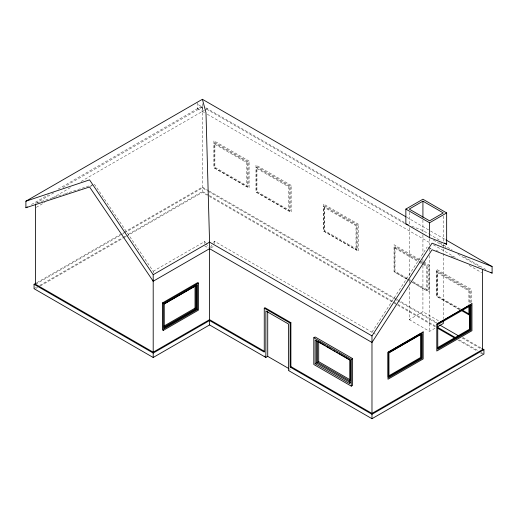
<?xml version="1.0" encoding="UTF-8"?>
<svg xmlns="http://www.w3.org/2000/svg" width="518" height="518" viewBox="0 0 518 518"><rect width="100%" height="100%" fill="white"/><g stroke="black" fill="none" stroke-linecap="round" stroke-linejoin="round"><path stroke-width="0.39" stroke-dasharray="2.59 1.94" d="M153.198 272.889L153.198 271.27L94.386 184.175M204.493 112.633L202.396 111.422L202.396 106.747M210.444 247.326L213.086 243.253M213.526 242.573L214.407 241.213L371.976 332.187L371.976 333.799M371.976 332.187L427.201 246.931M31.507 204.5L48.316 194.787M58.126 189.128L202.396 105.834M53.794 192.845L35.574 203.36L64.595 193.894M62.905 187.581L202.383 107.058L197.546 104.267M36.273 207.329L44.684 202.473M52.396 198.018L71.322 187.095M81.132 181.429L204.468 110.224M205.16 109.822L207.232 108.625L205.853 108.087M90.242 186.571L93 184.971M36.856 282.673L123.465 232.673M124.165 232.265L202.396 187.102L208.702 190.741M35.574 284.291L121.089 234.919M121.788 234.512L123.893 233.301M124.592 232.893L202.396 187.976L207.297 190.805M34.065 288.701L36.856 287.089M39.653 285.476L122.073 237.891M122.772 237.49L125.563 235.878M128.36 234.266L202.396 191.518L208.702 195.156M36.273 288.299L37.678 287.49M40.482 285.871L123.193 238.118M123.893 237.717L125.997 236.499M126.696 236.098L202.396 192.392L208.696 196.024M153.198 271.27L204.727 241.524L205.607 242.825M210.949 247.882L214.407 245.888M288.526 370.525L290.378 369.457M409.22 287.361L409.22 319.645L422.921 311.732L439.212 321.141M409.22 319.645L429.584 331.403L435.748 327.842M197.546 102.817L197.546 108.638L202.383 107.058M65.359 193.641L68.415 192.644M69.179 192.398L92.858 184.673M411.791 226.236L422.921 230.568L428.503 233.793M428.697 247.513L431.682 248.672M436.156 250.414L438.396 251.288M451.081 256.222L453.321 257.096M197.546 108.638L202.396 111.422M406.727 217.269L429.823 230.601M430.523 231.002L445.215 239.484M429.202 234.194L441.064 241.045M205.853 107.828L404.61 222.585M439.607 242.787L452.208 250.058M464.102 256.928L485.8 269.457M206.598 109.168L404.72 223.556M433.424 240.125L446.024 247.403M457.925 254.273L481.028 267.612M207.297 114.251L430.62 243.182M433.424 244.8L457.226 258.54M469.127 265.417L481.727 272.688M428.58 247.727L431.345 249.326M419.554 259.492L394.049 244.768L394.049 271.808L407.148 279.37M423.692 261.881L429.202 265.067L429.202 292.107L411.279 281.76M422.688 262.438L395.033 246.471L394.994 271.264L410.936 280.419M423.381 262.84L428.218 265.637L428.218 290.404L411.519 280.808M420.506 262.102L394.237 246.937L394.237 271.704L408.754 280.083M421.199 262.503L423.277 263.701M423.964 264.096L427.421 266.097L427.421 290.863L409.447 280.484M214.873 144.257L246.549 162.542L246.549 185.561M256.928 168.538L288.604 186.823L288.604 209.842M394.994 248.245L418.402 261.758M419.094 262.16L421.846 263.746M422.533 264.148L426.664 266.53L426.664 289.549M460.638 309.162L437.224 295.649L437.224 272.63L468.9 290.915L468.9 304.409M459.978 309.654L436.467 296.082L436.467 271.315L469.658 290.475L469.658 304.06M407.834 279.765L410.593 281.358M459.026 309.324L436.279 296.192L436.279 269.153L471.438 289.445L471.438 302.965M209.401 191.148L396.393 299.106M397.092 299.508L437.011 322.559M462.924 337.516L481.138 348.031M207.996 191.207L394.217 298.718M394.917 299.126L397.72 300.744M398.42 301.146L436.221 322.973M462.127 337.924L481.028 348.841M209.401 195.558L397.092 303.924M397.792 304.331L435.612 326.165M459.427 339.912L478.334 350.828M481.138 352.447L483.935 354.066M209.395 196.432L393.518 302.732M394.217 303.134L397.015 304.752M397.72 305.16L435.521 326.981M457.925 339.918L477.525 351.236M480.328 352.849L482.426 354.066M373.355 332.983L375.427 334.181M204.733 245.888L208.184 247.882M206.047 243.473L208.689 247.384M204.727 241.524L204.727 243.706M470.454 302.797L470.454 290.015L437.263 270.856L437.263 295.623M443.285 216.148L443.285 241.168M443.285 244.399L443.285 318.648M429.584 238.591L429.584 245.046M429.584 249.08L429.584 251.502M429.584 255.536L429.584 331.403M422.921 220.118L422.921 234.259M422.921 235.062L422.921 254.435M422.921 259.272L422.921 261.694M422.921 265.734L422.921 311.732M409.22 212.302L409.22 224.411M409.22 227.642L409.22 276.871M409.22 280.905L409.22 283.327M356.021 248.763L356.021 225.744L324.352 207.459L324.352 230.478L357.575 249.618L357.575 224.851L324.391 205.691L324.391 230.458M214.407 241.213L214.407 244.334M202.396 103.652L202.396 191.518M249.087 161.072L213.928 140.779L213.928 167.819L249.087 188.112L249.087 161.072M291.142 185.353L255.989 165.061L255.989 192.1L291.142 212.393L291.142 185.353M358.56 224.281L323.407 203.982L323.407 231.022L358.56 251.321L358.56 224.281M248.103 161.642L214.912 142.482L214.873 167.275L248.103 186.409L248.103 161.642M290.158 185.923L256.967 166.764L256.928 191.556L290.158 210.69L290.158 185.923M247.306 162.102L214.115 142.942L214.115 167.709L247.306 186.869L247.306 162.102M289.361 186.383L256.17 167.223L256.17 191.99L289.361 211.15L289.361 186.383M356.779 225.311L323.595 206.151L323.595 230.918L356.779 250.077L356.779 225.311"/><path stroke-width="0.78" d="M35.574 204.092L35.574 284.291L153.198 352.195L209.57 319.651L264.329 351.269M153.198 352.195L153.198 280.173M289.005 368.667L267.722 356.378L265.851 357.439L265.87 310.962L288.526 324.048L288.526 370.525L371.976 418.706L483.935 354.066L483.935 349.65L481.837 348.433M265.851 357.439L209.57 324.941L153.198 357.485L34.065 288.701L34.065 284.291L153.198 353.069L209.57 320.525L264.264 352.104L264.264 308.178L290.138 323.115L290.138 367.042L290.889 366.602L371.976 413.416L371.976 335.91L432.038 243.169L492.1 266.556L492.1 273.096L432.038 249.721L371.976 342.45L209.57 248.685L153.198 281.229L89.549 186.966L25.9 207.731L25.9 201.198L202.396 99.294L406.028 216.861M25.9 207.731L27.299 206.928M34.065 284.291L36.156 283.081M153.198 281.229L153.198 274.689L209.57 242.146L371.976 335.91M162.497 302.907L197.656 282.608L198.452 283.068L198.452 310.107L163.299 330.406L162.497 329.947L162.497 302.907L163.299 303.367L198.452 283.068M164.277 303.93L197.468 284.77L197.468 309.537L164.277 328.697L164.238 303.911L195.914 285.625L195.914 308.644L164.238 326.929M164.044 326.023L195.033 308.132L195.914 308.644M164.174 327.842L196.672 309.078L197.468 309.537M405.853 209.078L422.921 199.223L446.652 212.924L446.652 244.269L429.584 237.626L405.853 223.925L405.853 209.078L429.584 222.779L446.652 212.924M422.921 201.165L409.22 209.078L429.584 220.83L443.285 212.924L422.921 201.165L422.921 217.307M264.264 308.178L265.022 307.744L290.889 322.682L290.889 366.602M290.138 323.115L290.889 322.682M264.264 356.52L265.022 356.08M313.804 337.742L315.138 336.972L352.616 358.611L352.616 385.353L351.282 386.124L313.804 364.484L313.804 337.742L351.282 359.375L352.616 358.611M315.158 363.707L349.935 383.786L349.935 360.159L315.158 340.08L315.158 363.707L316.485 362.937L350.569 382.621M325.187 345.558L317.547 341.142L317.547 362.328L318.7 361.661L350.667 380.115M420.674 333.553L388.176 352.311L388.176 377.078M436.978 324.087L470.169 304.927M388.973 352.771L422.164 333.611L422.164 358.378L388.973 377.538L388.934 352.745L420.61 334.46L420.61 357.478L388.934 375.77M437.121 327.052L443.285 323.491L443.285 321.069M437.736 347.546L469.412 329.26L469.412 306.242M388.869 376.677L421.367 357.919L421.367 333.948M437.671 348.459L470.169 329.694L470.169 305.73M371.976 413.416L482.426 349.65L482.426 269.198M290.138 367.042L371.976 414.29L483.935 349.65M25.9 201.198L89.549 179.875L153.198 274.689M405.853 223.925L408.08 224.793M445.914 239.892L492.1 266.556M444.554 243.059L446.652 244.269M490.701 272.287L492.1 273.096M462.011 309.958L469.068 313.986M461.357 310.457L469.658 315.242M439.724 324.993L458.624 335.904M437.716 327.376L455.924 337.891M437.619 328.198L454.422 337.898M326.58 346.361L331.442 349.171M332.834 349.967L334.919 351.172M336.305 351.975L337.697 352.777M339.089 353.58L350.207 360.004L350.207 381.183L317.547 362.328M202.396 99.294L205.983 112.659L209.57 242.146L209.57 319.651M468.9 306.792L468.9 313.934M429.584 222.779L429.584 237.626M371.976 414.29L371.976 418.706M351.282 359.375L351.282 386.124M318.7 341.258L318.7 361.661M316.485 340.883L316.485 362.937M267.722 311.499L267.722 356.378M209.57 320.525L209.57 324.941M196.672 284.311L196.672 309.078M195.033 285.91L195.033 308.132M163.299 303.367L163.299 330.406M153.198 353.069L153.198 357.485M471.95 303.684L436.791 323.983L436.791 351.023L471.95 330.724L471.95 303.684M423.148 331.909L387.988 352.201L387.988 379.241L423.148 358.948L423.148 331.909M470.966 305.387L437.736 324.527L437.775 349.32L470.966 330.154L470.966 305.387"/></g></svg>
